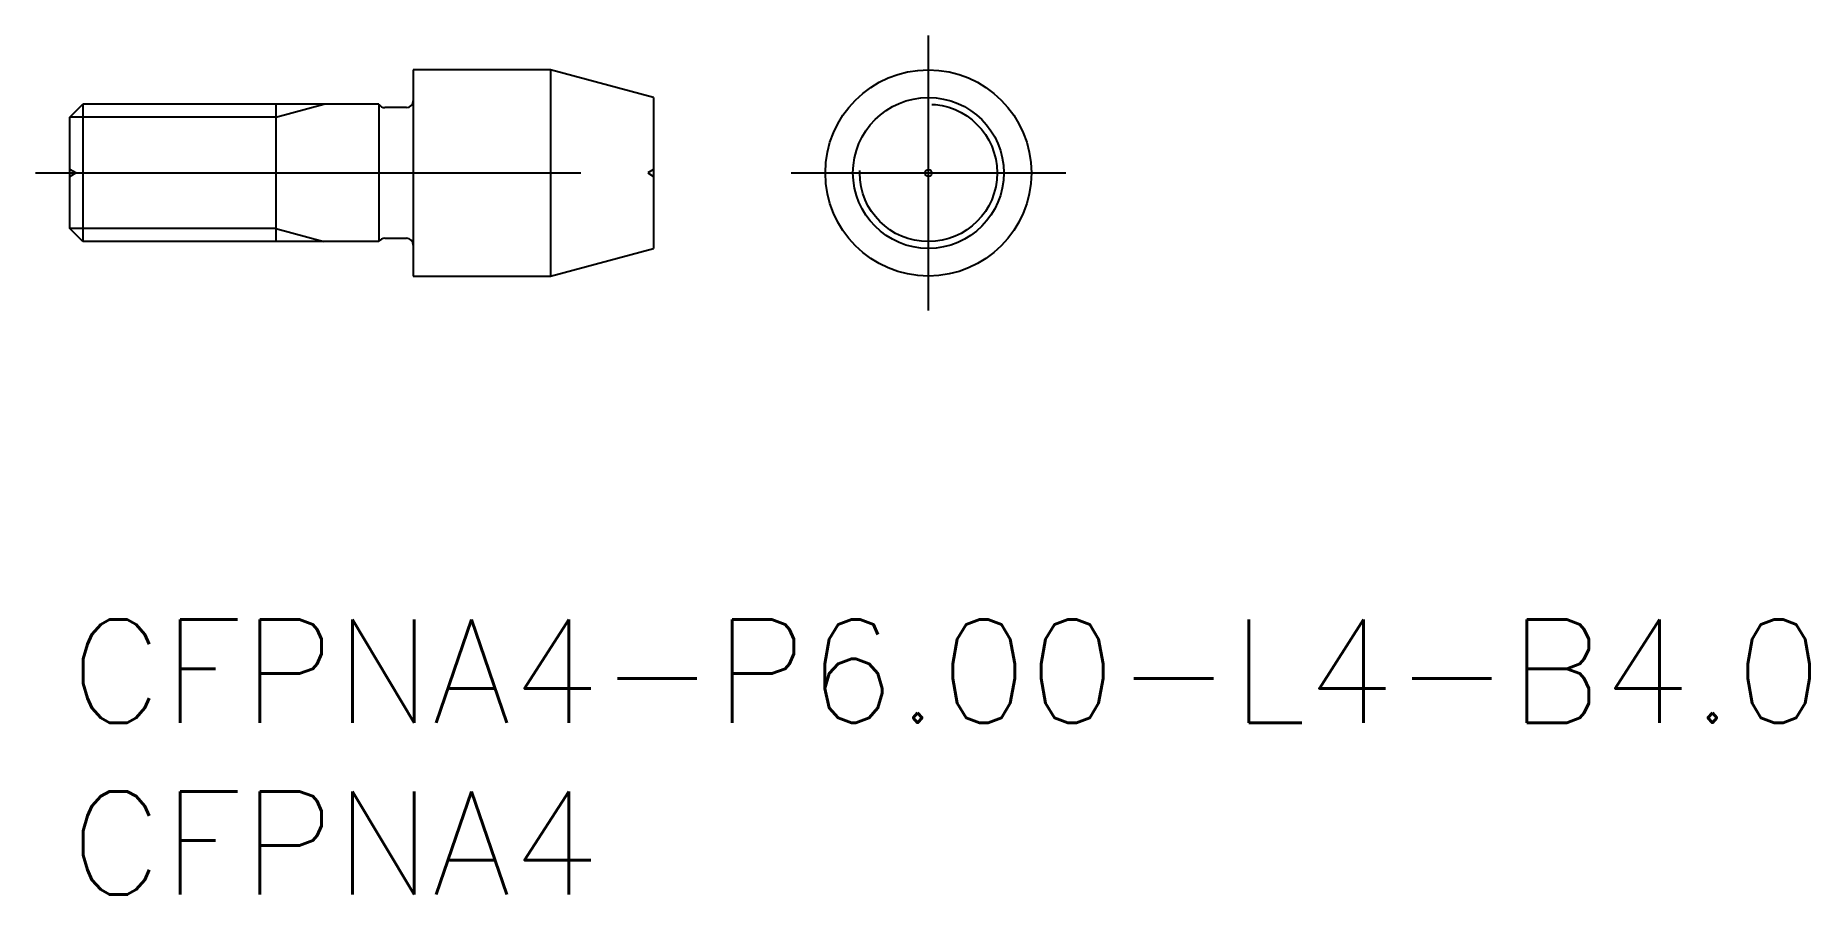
# Model space of a CAD drawing. Extents: x -1 to 50.7, y -8 to 17.
import ezdxf

# ---------------------------------------------------------------- set-up
doc = ezdxf.new("R2010")
doc.units = 0
doc.header["$LTSCALE"] = 0.5
doc.linetypes.add('CENTER', pattern=[50.8, 31.75, -6.35, 6.35, -6.35])
doc.linetypes.add('DASHED', pattern=[19.05, 12.7, -6.35])
for name, color, linetype in [('MSM_CENTER', 1, 'CENTER'), ('MSM_CONTINUOUS', 7, 'CONTINUOUS'), ('MSM_DASHED', 4, 'DASHED'), ('MSM_NARROW', 5, 'CONTINUOUS'), ('MSM_PART_NUMBER', 7, 'CONTINUOUS')]:
    doc.layers.add(name, color=color, linetype=linetype)
doc.styles.get("Standard").update_dxf_attribs({"font": 'txt.shx', "height": 0.5, "bigfont": 'bigfont.shx'})

# ---------------------------------------------------------------- blocks, each defined once
blk = doc.blocks.new('*U15')
at = {"layer": 'MSM_PART_NUMBER'}
blk.add_text('CFPNA4-P6.00-L4-B4.0', height=3, dxfattribs=at).set_placement((0, -3))
blk = doc.blocks.new('*U16')
at = {"layer": 'MSM_PART_NUMBER'}
blk.add_text('CFPNA4', height=3, dxfattribs=at).set_placement((0, -8))

msp = doc.modelspace()

# ---------------------------------------------------------------- linework, layer by layer
at = {"layer": 'MSM_CENTER'}
for p, q in [((25, 9), (25, 17)), ((-1, 13), (18, 13)), ((21, 13), (29, 13))]:
    msp.add_line(p, q, dxfattribs=at)
at = {"layer": 'MSM_CONTINUOUS'}
for p, q in [((14, 16), (10, 16)), ((10, 16), (10, 10)), ((17, 15.196), (14, 16)), ((14, 16), (14, 10)), ((0, 14.621), (0.379, 15)), ((9, 15), (0.379, 15)), ((0.379, 15), (0.379, 11)), ((6, 15), (6, 11)), ((9, 15), (9, 11)), ((17, 15.196), (17, 10.804)), ((0, 11.379), (0, 14.621)), ((9.8, 14.9), (9.173, 14.9)), ((0.379, 11), (0, 11.379)), ((9, 11), (0.379, 11)), ((9.173, 11.1), (9.8, 11.1)), ((14, 10), (17, 10.804)), ((10, 10), (14, 10))]:
    msp.add_line(p, q, dxfattribs=at)
for radius in [3, 2.196, 0.1]:
    msp.add_circle((25, 13), radius, dxfattribs=at)
for centre, start, end in [((9.173, 15.1), 210, 270), ((9.8, 15.1), 270, 0), ((9.173, 10.9), 90, 150), ((9.8, 10.9), 0, 90)]:
    msp.add_arc(centre, 0.2, start, end, dxfattribs=at)
at = {"layer": 'MSM_DASHED'}
for p, q in [((0.173, 13), (0, 13.1)), ((0, 12.9), (0.173, 13)), ((17, 13.1), (16.827, 13)), ((16.827, 13), (17, 12.9))]:
    msp.add_line(p, q, dxfattribs=at)
msp.add_circle((25, 13), 2, dxfattribs=at)
at = {"layer": 'MSM_NARROW'}
for p, q in [((6, 14.621), (7.4, 15)), ((6, 14.621), (0, 14.621)), ((6, 11.379), (0, 11.379)), ((6, 11.379), (7.4, 11))]:
    msp.add_line(p, q, dxfattribs=at)

# ---------------------------------------------------------------- block references
at = {"layer": 'MSM_CONTINUOUS'}
for name in ['*U15', '*U16']:
    msp.add_blockref(name, (0, 0), dxfattribs=at)

doc.saveas('drawing.dxf')
